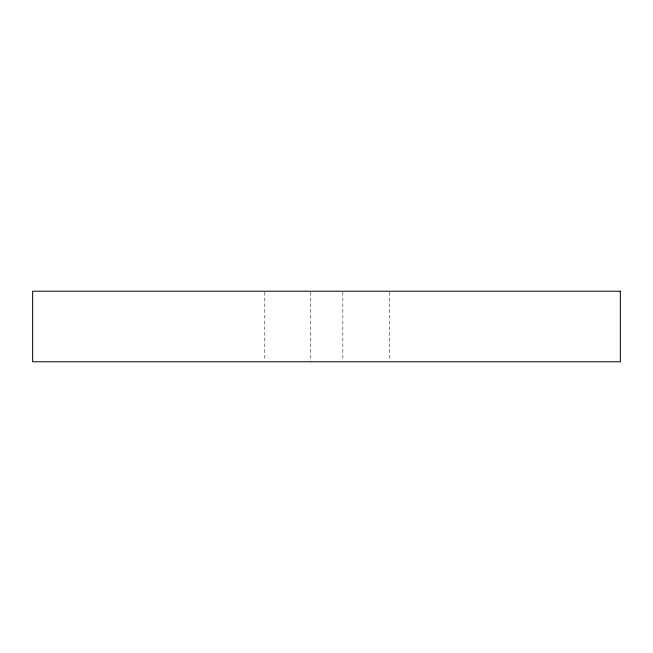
<?xml version="1.0" encoding="UTF-8"?>
<svg xmlns="http://www.w3.org/2000/svg" width="653" height="653" viewBox="0 0 653 653"><rect width="100%" height="100%" fill="white"/><g stroke="black" fill="none" stroke-linecap="round" stroke-linejoin="round"><path stroke-width="0.49" stroke-dasharray="3.27 2.45" d="M389.678 292.226L389.678 360.774M342.841 292.226L342.841 360.774M310.363 292.226L310.363 361.778M264.791 292.226L264.791 360.774"/><path stroke-width="0.98" d="M620.35 291.222L32.65 291.222L32.65 361.778L620.35 361.778L620.35 291.222"/></g></svg>
